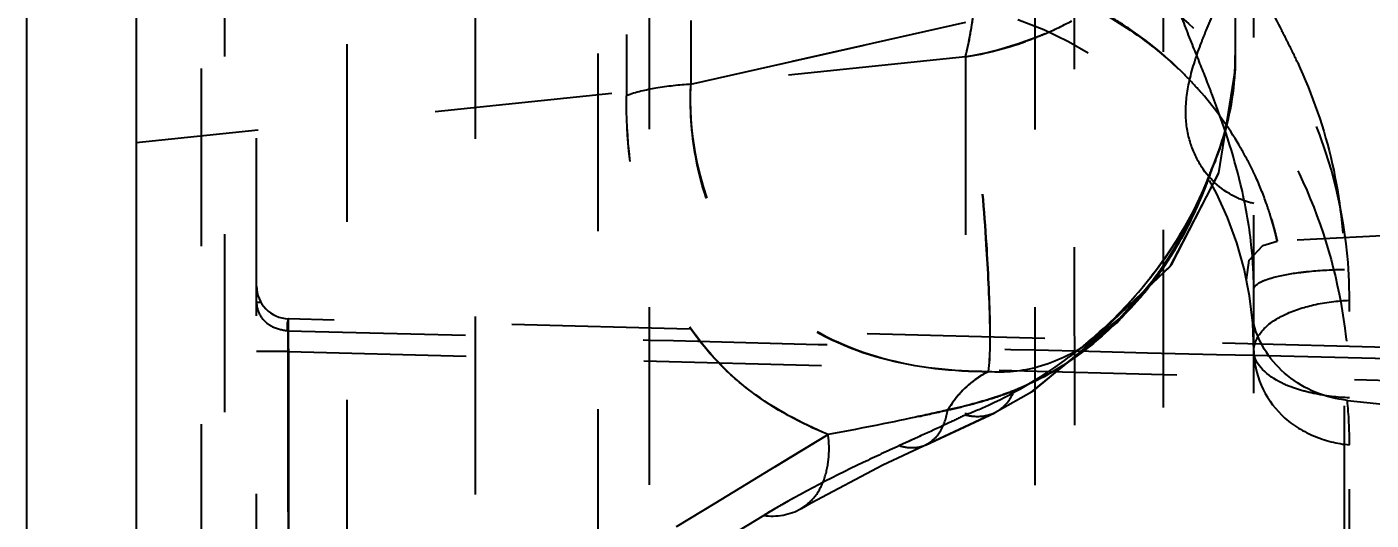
# Model space of a CAD drawing. Header units: millimetres. Extents: x 2141 to 4292, y -4498 to 2648.
# Drawn here: x 3636.41 to 3648.77, y -192.02 to -187.49 of the extents above; entities that cross this region are included whole.
import ezdxf

# ---------------------------------------------------------------- set-up
doc = ezdxf.new("R2010")
doc.units = ezdxf.units.MM
doc.header["$LTSCALE"] = 16.335
doc.header["$PDMODE"] = 3
doc.header["$PDSIZE"] = 0.3125
doc.linetypes.add('HIDDEN', pattern=[0.2, 0.1, -0.1])
doc.layers.get('0').update_dxf_attribs({"linetype": 'CONTINUOUS'})
doc.layers.get('Defpoints').update_dxf_attribs({"linetype": 'CONTINUOUS'})
doc.layers.add('21', color=7, linetype='CONTINUOUS')
doc.styles.get("Standard").update_dxf_attribs({"font": 'txt', "width": 0.8})
doc.dimstyles.get("Standard").update_dxf_attribs({"dimtxt": 0.15625, "dimasz": 0.1875, "dimexe": 0.125, "dimexo": 0.0625, "dimtad": 0, "dimtih": 1, "dimtoh": 1, "dimdsep": 46, "dimtxsty": 'Standard', "dimcen": 0.09, "dimadec": 0, "dimazin": 0, "dimtp": 0.01, "dimtm": 0.01, "dimtfac": 1, "dimtofl": 0, "dimtmove": 0, "dimatfit": 3, "dimfxl": 0, "dimtolj": 1, "dimarcsym": 0})

# ---------------------------------------------------------------- blocks, each defined once
blk = doc.blocks.new('*D31')
at = {"color": 4, "lineweight": -2}
for p, q in [((3636.413, -222.472), (3636.413, -47.587)), ((3644.413, -47.587), (3658.013, -47.587)), ((3706.418, -47.587), (3680.413, -47.587)), ((3714.418, -73.33), (3714.418, -47.587))]:
    blk.add_line(p, q, dxfattribs=at)
at = {"color": 4}
for points in [[(3644.413, -46.254), (3644.413, -48.921), (3636.413, -47.587)], [(3706.418, -46.254), (3706.418, -48.921), (3714.418, -47.587)]]:
    blk.add_solid(points, dxfattribs=at)
at = {"layer": 'Defpoints', "color": 0}
for p in [(3714.418, -47.587), (3714.418, -73.33), (3636.413, -222.472)]:
    blk.add_point(p, dxfattribs=at)
at = {"color": 6, "insert": (3669.213, -47.587), "char_height": 8, "attachment_point": 5}
blk.add_mtext('\\A1;78.01', dxfattribs=at)

msp = doc.modelspace()

# ---------------------------------------------------------------- linework, layer by layer
at = {"layer": '21', "color": 8, "linetype": 'HIDDEN'}
for p, q in [((3641.648, -119.123), (3641.661, -195.088)), ((3642.135, -194.959), (3642.135, -119.623)), ((3638.523, -307.753), (3638.523, -120.925)), ((3640.533, -134.607), (3640.533, -307.753)), ((3639.353, -135.371), (3639.353, -272.822)), ((3646.858, -217.119), (3646.858, -136.775)), ((3647.688, -275.791), (3647.688, -137.764)), ((3647.518, -160.578), (3647.518, -187.889)), ((3645.678, -270.103), (3645.678, -172.257)), ((3638.229, -173.055), (3638.229, -200.844)), ((3646.027, -173.174), (3646.055, -213.964)), ((3642.515, -180.894), (3642.515, -188.013)), ((3638.018, -196.035), (3638.018, -180.995)), ((3641.923, -181.021), (3641.923, -188.118)), ((3645.039, -187.446), (3642.515, -188.013)), ((3642.515, -188.013), (3645.039, -187.446)), ((3645.038, -187.762), (3637.418, -188.551)), ((3645.038, -187.762), (3645.038, -191.049)), ((3656.243, -189.018), (3647.903, -189.455)), ((3648.522, -199.134), (3648.522, -189.715)), ((3646.763, -189.811), (3646.713, -189.876)), ((3648.568, -193.366), (3648.568, -189.997)), ((3638.563, -190.016), (3638.523, -190.016)), ((3652.299, -190.52), (3638.816, -190.167)), ((3646.461, -190.157), (3646.131, -190.418)), ((3638.81, -190.276), (3642.135, -190.362)), ((3638.81, -190.276), (3638.81, -190.436)), ((3638.816, -190.468), (3638.523, -190.468)), ((3638.81, -190.436), (3638.81, -191.061)), ((3638.816, -190.468), (3638.816, -199.907)), ((3638.816, -190.468), (3652.299, -190.821)), ((3645.678, -190.453), (3646.172, -190.465)), ((3646.191, -190.379), (3646.131, -190.418)), ((3646.174, -190.39), (3646.169, -190.394)), ((3646.172, -190.465), (3646.71, -190.478)), ((3646.71, -190.478), (3647.344, -190.494)), ((3647.344, -190.494), (3647.688, -190.502)), ((3647.688, -190.502), (3649.176, -190.536)), ((3648.548, -190.916), (3655.244, -191.641)), ((3644.28, -191.508), (3645.308, -191.028)), ((3645.308, -191.028), (3645.308, -191.028)), ((3643.294, -191.523), (3643.776, -191.231)), ((3644.632, -191.241), (3644.431, -191.332)), ((3644.671, -191.326), (3644.671, -191.325)), ((3638.018, -195.263), (3643.529, -191.91)), ((3643.184, -191.973), (3638.018, -195.115))]:
    msp.add_line(p, q, dxfattribs=at)
at = {"layer": '21', "color": 7, "linetype": 'Continuous'}
msp.add_line((3637.418, -182.629), (3637.418, -205.605), dxfattribs=at)
at = {"layer": '21', "color": 8, "linetype": 'HIDDEN'}
for points in [[(3646.191, -190.379), (3646.932, -189.67), (3647.367, -188.827), (3647.518, -187.889)], [(3646.173, -190.391), (3646.92, -189.686), (3647.364, -188.836)], [(3647.622, -189.81), (3647.646, -189.628), (3647.77, -189.494), (3647.903, -189.455)], [(3645.308, -191.028), (3645.667, -190.826), (3646.474, -190.156), (3646.763, -189.81)], [(3645.639, -190.844), (3646.428, -190.205), (3646.747, -189.832)], [(3646.725, -189.86), (3646.449, -190.169), (3646.169, -190.394)], [(3644.671, -191.326), (3645.169, -191.096), (3645.307, -191.029)], [(3643.53, -191.91), (3643.619, -191.857), (3644.28, -191.508)]]:
    msp.add_lwpolyline(points, dxfattribs=at)
for centre, radius, start, end in [((3644.472, -190.461), 3.216, 0, 71), ((3644.574, -184.748), 3.045, 292.5401, 298.2912), ((3644.165, -190.002), 4.403, 0.0707, 36.0063), ((3641.327, -190.985), 7.471, 26.6739, 27.6198), ((3644.522, -184.621), 3.183, 279.337, 289.5801), ((3644.538, -184.662), 3.138, 289.58, 292.5547), ((3642.723, -190.287), 5.91, 24.7667, 26.6992), ((3644.904, -187.749), 2.614, 352.2078, 359.9921), ((3635.298, -192.675), 12.847, 20.8215, 21.3836), ((3644.658, -190.299), 3.372, 40.8168, 41.695), ((3644.691, -190.27), 3.328, 30.6493, 40.8177), ((3644.859, -187.74), 2.659, 336.7595, 352.1352), ((3644.851, -190.176), 3.142, 26.7295, 30.6732), ((3644.998, -190.102), 2.978, 24.7159, 26.7186), ((3643.467, -187.497), 4.047, 339.754, 341.3938), ((3643.641, -187.508), 3.879, 339.0584, 340.7179), ((3644.049, -187.577), 3.472, 337.8136, 339.5733), ((3644.19, -187.876), 3.229, 324.0737, 328.9079), ((3643.847, -187.64), 3.635, 323.3367, 326.7787), ((3638.824, -189.866), 0.301, 180, 268.5), ((3643.607, -187.331), 3.98, 310.0195, 320.728), ((3643.661, -187.376), 3.91, 320.7421, 322.3015), ((3644.802, -188.383), 2.433, 313.1357, 314.9436), ((3643.583, -187.305), 4.016, 306.8962, 310.0495), ((3643.565, -187.284), 4.043, 294.7334, 306.8871), ((3645.712, -191.498), 0.971, 138.7407, 149.3982), ((3644.234, -187.599), 3.461, 287.7975, 291.261), ((3643.886, -186.379), 4.73, 282.0846, 284.7176), ((3643.611, -187.384), 3.933, 291.2744, 294.7333), ((3644.077, -187.108), 3.976, 284.7221, 287.7938), ((3644.402, -191.323), 4.166, 359.9966, 5.6124), ((3640.641, -172.711), 18.777, 282.206, 283.0347)]:
    msp.add_arc(centre, radius, start, end, dxfattribs=at)
for points, knots in [([(3645.038, -187.761), (3645.074, -187.62), (3645.13, -187.285), (3645.211, -186.45), (3645.239, -185.158), (3645.191, -183.448), (3645.099, -182.241), (3645.039, -181.631)], [0, 0, 0, 0, 0.071132, 0.165195, 0.409546, 0.700948, 1, 1, 1, 1]), ([(3647.518, -185.011), (3647.518, -185.325), (3647.396, -185.984), (3646.857, -186.855), (3646.029, -187.49), (3645.368, -187.707), (3645.038, -187.762)], [0, 0, 0, 0, 0.235055, 0.489309, 0.750005, 1, 1, 1, 1]), ([(3645.755, -186.64), (3646.19, -186.801), (3647.006, -187.281), (3647.914, -188.342), (3648.451, -189.586), (3648.568, -190.466), (3648.568, -190.893)], [0, 0, 0, 0, 0.257639, 0.513566, 0.762816, 1, 1, 1, 1]), ([(3645.602, -187.047), (3645.809, -187.121), (3646.211, -187.292), (3646.751, -187.635), (3647.124, -187.988), (3647.366, -188.284), (3647.512, -188.498), (3647.629, -188.7), (3647.72, -188.886), (3647.786, -189.051), (3647.833, -189.19), (3647.861, -189.288), (3647.879, -189.352), (3647.888, -189.388), (3647.895, -189.416), (3647.898, -189.438), (3647.903, -189.446), (3647.902, -189.456), (3647.903, -189.455)], [0, 0, 0, 0, 0.18968, 0.374484, 0.54887, 0.629376, 0.703839, 0.771376, 0.830935, 0.881904, 0.9241, 0.957193, 0.970232, 0.980919, 0.989249, 0.995212, 0.9988, 1, 1, 1, 1]), ([(3646.57, -187.521), (3646.503, -187.475), (3646.224, -187.298), (3645.921, -187.161), (3645.687, -187.077)], [0, 0, 0, 0, 0.246428, 1, 1, 1, 1]), ([(3647.207, -187.63), (3647.221, -187.593), (3647.282, -187.442), (3647.349, -187.293), (3647.398, -187.181)], [0, 0, 0, 0, 0.245314, 1, 1, 1, 1]), ([(3645.038, -187.761), (3645.046, -187.73), (3645.08, -187.583), (3645.104, -187.434), (3645.12, -187.317)], [0, 0, 0, 0, 0.217263, 1, 1, 1, 1]), ([(3645.251, -190.653), (3645.268, -190.503), (3645.268, -190.112), (3645.234, -189.409), (3645.153, -188.491), (3645.08, -187.812), (3645.039, -187.446)], [0, 0, 0, 0, 0.140617, 0.363774, 0.656092, 1, 1, 1, 1]), ([(3645.251, -190.653), (3645.268, -190.503), (3645.265, -190.112), (3645.23, -189.41), (3645.152, -188.491), (3645.08, -187.813), (3645.039, -187.446)], [0, 0, 0, 0, 0.14047, 0.363528, 0.655968, 1, 1, 1, 1]), ([(3647.175, -188.056), (3647.132, -188.008), (3646.947, -187.811), (3646.739, -187.637), (3646.57, -187.521)], [0, 0, 0, 0, 0.240549, 1, 1, 1, 1]), ([(3647.208, -188.771), (3647.167, -188.704), (3647.092, -188.55), (3647.049, -188.276), (3647.091, -187.959), (3647.163, -187.744), (3647.207, -187.63)], [0, 0, 0, 0, 0.200694, 0.426566, 0.691823, 1, 1, 1, 1]), ([(3647.518, -187.749), (3647.518, -188.015), (3647.462, -188.374), (3647.338, -188.707), (3647.303, -188.789)], [0, 0, 0, 0, 0.748126, 1, 1, 1, 1]), ([(3648.09, -187.811), (3648.227, -188.109), (3648.446, -188.732), (3648.516, -189.389), (3648.522, -189.715)], [0, 0, 0, 0, 0.501362, 1, 1, 1, 1]), ([(3642.515, -188.013), (3642.407, -188.019), (3642.207, -188.041), (3642.01, -188.086), (3641.923, -188.118)], [0, 0, 0, 0, 0.538584, 1, 1, 1, 1]), ([(3642.515, -188.013), (3642.407, -188.019), (3642.207, -188.041), (3642.01, -188.086), (3641.923, -188.118)], [0, 0, 0, 0, 0.538584, 1, 1, 1, 1]), ([(3645.251, -190.653), (3644.922, -190.654), (3644.266, -190.584), (3643.317, -190.161), (3642.633, -189.237), (3642.496, -188.437), (3642.515, -188.013)], [0, 0, 0, 0, 0.229203, 0.456323, 0.70354, 1, 1, 1, 1]), ([(3645.251, -190.653), (3644.923, -190.652), (3644.265, -190.584), (3643.495, -190.228), (3642.996, -189.751), (3642.706, -189.26), (3642.533, -188.667), (3642.504, -188.236), (3642.515, -188.013)], [0, 0, 0, 0, 0.227615, 0.45401, 0.573789, 0.702708, 0.844988, 1, 1, 1, 1]), ([(3643.776, -191.231), (3643.527, -191.127), (3643.021, -190.86), (3642.4, -190.185), (3641.994, -189.234), (3641.922, -188.505), (3641.923, -188.118)], [0, 0, 0, 0, 0.21038, 0.437942, 0.699184, 1, 1, 1, 1]), ([(3643.776, -191.231), (3643.528, -191.124), (3643.157, -190.93), (3642.733, -190.553), (3642.452, -190.191), (3642.219, -189.759), (3641.974, -189.075), (3641.922, -188.505), (3641.923, -188.118)], [0, 0, 0, 0, 0.210009, 0.320524, 0.437834, 0.5638, 0.699416, 1, 1, 1, 1]), ([(3647.303, -188.789), (3647.107, -189.312), (3646.479, -190.252), (3645.534, -190.855), (3645.038, -191.049)], [0, 0, 0, 0, 0.5122, 1, 1, 1, 1]), ([(3647.303, -188.789), (3647.243, -188.964), (3646.991, -189.571), (3646.57, -190.128), (3646.174, -190.39)], [0, 0, 0, 0, 0.28002, 1, 1, 1, 1]), ([(3647.303, -188.789), (3647.269, -188.884), (3647.123, -189.252), (3646.923, -189.598), (3646.747, -189.832)], [0, 0, 0, 0, 0.256834, 1, 1, 1, 1]), ([(3647.688, -189.108), (3647.636, -189.096), (3647.448, -189.031), (3647.285, -188.894), (3647.209, -188.771)], [0, 0, 0, 0, 0.2706, 1, 1, 1, 1]), ([(3647.903, -189.455), (3647.904, -189.455), (3647.901, -189.45), (3647.902, -189.445), (3647.898, -189.431), (3647.893, -189.406), (3647.881, -189.361), (3647.863, -189.294), (3647.838, -189.208), (3647.789, -189.058), (3647.741, -188.94), (3647.703, -188.857)], [0, 0, 0, 0, 0.003973, 0.015889, 0.035727, 0.063468, 0.142597, 0.25318, 0.395116, 0.567622, 1, 1, 1, 1]), ([(3647.264, -188.894), (3647.239, -188.96), (3647.133, -189.215), (3647.001, -189.459), (3646.888, -189.632)], [0, 0, 0, 0, 0.254531, 1, 1, 1, 1]), ([(3647.264, -188.898), (3647.243, -188.956), (3647.155, -189.178), (3647.047, -189.392), (3646.956, -189.544)], [0, 0, 0, 0, 0.256872, 1, 1, 1, 1]), ([(3647.797, -189.809), (3647.817, -189.802), (3647.915, -189.771), (3648.017, -189.753), (3648.098, -189.743)], [0, 0, 0, 0, 0.202374, 1, 1, 1, 1]), ([(3648.098, -189.743), (3648.131, -189.738), (3648.272, -189.722), (3648.413, -189.715), (3648.522, -189.713)], [0, 0, 0, 0, 0.233836, 1, 1, 1, 1]), ([(3646.713, -189.876), (3646.626, -189.987), (3646.284, -190.376), (3645.842, -190.685), (3645.489, -190.824)], [0, 0, 0, 0, 0.270368, 1, 1, 1, 1]), ([(3646.725, -189.86), (3646.684, -189.913), (3646.521, -190.113), (3646.335, -190.295), (3646.186, -190.415)], [0, 0, 0, 0, 0.258852, 1, 1, 1, 1]), ([(3646.805, -189.771), (3646.783, -189.802), (3646.695, -189.919), (3646.598, -190.029), (3646.521, -190.106)], [0, 0, 0, 0, 0.257522, 1, 1, 1, 1]), ([(3647.688, -189.897), (3647.688, -189.879), (3647.725, -189.837), (3647.769, -189.82), (3647.797, -189.809)], [0, 0, 0, 0, 0.365957, 1, 1, 1, 1]), ([(3647.688, -190.461), (3647.688, -190.396), (3647.761, -190.25), (3647.972, -190.117), (3648.25, -190.026), (3648.457, -190.001), (3648.568, -189.997)], [0, 0, 0, 0, 0.182792, 0.418191, 0.686468, 1, 1, 1, 1]), ([(3638.523, -190.016), (3638.523, -190.06), (3638.551, -190.15), (3638.62, -190.213), (3638.661, -190.235)], [0, 0, 0, 0, 0.483511, 1, 1, 1, 1]), ([(3638.81, -190.276), (3638.809, -190.26), (3638.805, -190.234), (3638.808, -190.197), (3638.816, -190.178), (3638.816, -190.167)], [0, 0, 0, 0, 0.438241, 0.70473, 1, 1, 1, 1]), ([(3638.816, -190.167), (3638.814, -190.167), (3638.815, -190.179), (3638.812, -190.192), (3638.813, -190.221), (3638.813, -190.257), (3638.813, -190.303), (3638.814, -190.374), (3638.815, -190.429), (3638.816, -190.468)], [0, 0, 0, 0, 0.019749, 0.076492, 0.168613, 0.292931, 0.444468, 0.617936, 1, 1, 1, 1]), ([(3646.466, -190.159), (3646.444, -190.18), (3646.357, -190.258), (3646.263, -190.33), (3646.191, -190.379)], [0, 0, 0, 0, 0.257137, 1, 1, 1, 1]), ([(3648.548, -190.916), (3648.351, -190.894), (3647.968, -190.744), (3647.734, -190.398), (3647.688, -190.215)], [0, 0, 0, 0, 0.512622, 1, 1, 1, 1]), ([(3646.169, -190.394), (3646.027, -190.487), (3645.732, -190.631), (3645.403, -190.666), (3645.251, -190.653)], [0, 0, 0, 0, 0.526497, 1, 1, 1, 1]), ([(3646.186, -190.415), (3646.131, -190.459), (3645.915, -190.621), (3645.675, -190.752), (3645.489, -190.824)], [0, 0, 0, 0, 0.261669, 1, 1, 1, 1]), ([(3648.568, -190.893), (3648.457, -190.889), (3648.292, -190.869), (3648.082, -190.814), (3647.871, -190.734), (3647.688, -190.59), (3647.688, -190.461)], [0, 0, 0, 0, 0.323317, 0.480526, 0.62393, 1, 1, 1, 1]), ([(3647.688, -190.461), (3647.688, -190.674), (3647.843, -191.018), (3648.226, -191.256), (3648.454, -191.315), (3648.568, -191.324)], [0, 0, 0, 0, 0.479763, 0.743842, 1, 1, 1, 1]), ([(3645.251, -190.653), (3645.214, -190.67), (3645.064, -190.756), (3644.944, -190.89), (3644.876, -191.004)], [0, 0, 0, 0, 0.232578, 1, 1, 1, 1]), ([(3645.251, -190.653), (3645.226, -190.664), (3645.126, -190.717), (3645.039, -190.793), (3644.982, -190.858)], [0, 0, 0, 0, 0.239415, 1, 1, 1, 1]), ([(3645.489, -190.824), (3645.438, -190.844), (3645.238, -190.917), (3645.031, -190.971), (3644.876, -191.004)], [0, 0, 0, 0, 0.257583, 1, 1, 1, 1]), ([(3645.308, -191.028), (3645.328, -191.018), (3645.406, -190.969), (3645.462, -190.888), (3645.489, -190.824)], [0, 0, 0, 0, 0.241036, 1, 1, 1, 1]), ([(3638.81, -191.061), (3638.811, -191.227), (3638.812, -191.975), (3638.814, -192.722), (3638.816, -193.303)], [0, 0, 0, 0, 0.222553, 1, 1, 1, 1]), ([(3644.876, -191.004), (3644.779, -191.027), (3644.413, -191.108), (3644.046, -191.179), (3643.776, -191.231)], [0, 0, 0, 0, 0.267318, 1, 1, 1, 1]), ([(3645.038, -191.049), (3644.989, -191.073), (3644.788, -191.17), (3644.585, -191.262), (3644.431, -191.332)], [0, 0, 0, 0, 0.245746, 1, 1, 1, 1]), ([(3644.671, -191.325), (3644.725, -191.301), (3644.825, -191.202), (3644.864, -191.074), (3644.876, -191.004)], [0, 0, 0, 0, 0.458526, 1, 1, 1, 1]), ([(3645.038, -191.049), (3645.062, -191.055), (3645.152, -191.071), (3645.248, -191.058), (3645.308, -191.028)], [0, 0, 0, 0, 0.267031, 1, 1, 1, 1]), ([(3645.039, -191.049), (3645.062, -191.055), (3645.151, -191.071), (3645.247, -191.058), (3645.307, -191.029)], [0, 0, 0, 0, 0.265044, 1, 1, 1, 1]), ([(3643.529, -191.908), (3643.578, -191.879), (3643.67, -191.799), (3643.752, -191.629), (3643.789, -191.435), (3643.785, -191.299), (3643.776, -191.231)], [0, 0, 0, 0, 0.225722, 0.468146, 0.730179, 1, 1, 1, 1]), ([(3644.431, -191.332), (3644.32, -191.382), (3643.896, -191.58), (3643.479, -191.794), (3643.184, -191.973)], [0, 0, 0, 0, 0.262052, 1, 1, 1, 1]), ([(3644.431, -191.332), (3644.452, -191.338), (3644.531, -191.357), (3644.617, -191.349), (3644.67, -191.325)], [0, 0, 0, 0, 0.270424, 1, 1, 1, 1]), ([(3644.431, -191.332), (3644.452, -191.338), (3644.53, -191.357), (3644.616, -191.349), (3644.67, -191.325)], [0, 0, 0, 0, 0.266248, 1, 1, 1, 1]), ([(3643.469, -191.808), (3643.444, -191.822), (3643.348, -191.875), (3643.254, -191.93), (3643.184, -191.973)], [0, 0, 0, 0, 0.254708, 1, 1, 1, 1])]:
    msp.add_open_spline(points, degree=3, knots=knots, dxfattribs=at)
for points in [[(3647.69, -187.055), (3647.777, -187.21), (3647.864, -187.364), (3647.947, -187.522)], [(3647.141, -187.689), (3647.095, -187.575), (3647.049, -187.46), (3647.005, -187.345)], [(3647.261, -187.99), (3647.221, -187.89), (3647.181, -187.79), (3647.141, -187.689)], [(3647.567, -188.93), (3647.5, -188.65), (3647.408, -188.377), (3647.306, -188.108)], [(3647.264, -188.888), (3647.136, -189.202), (3646.962, -189.499), (3646.755, -189.767)], [(3647.665, -189.487), (3647.645, -189.299), (3647.611, -189.113), (3647.567, -188.93)], [(3647.688, -189.897), (3647.688, -189.76), (3647.68, -189.623), (3647.665, -189.487)], [(3638.661, -190.235), (3638.706, -190.259), (3638.759, -190.269), (3638.81, -190.276)], [(3642.135, -190.362), (3643.316, -190.392), (3644.497, -190.423), (3645.678, -190.453)], [(3643.776, -191.231), (3641.923, -192.354), (3640.07, -193.477), (3638.217, -194.601)], [(3638.017, -194.723), (3639.776, -193.656), (3641.535, -192.589), (3643.294, -191.523)], [(3643.184, -191.973), (3643.299, -191.99), (3643.428, -191.968), (3643.528, -191.909)], [(3643.184, -191.973), (3643.299, -191.99), (3643.428, -191.968), (3643.528, -191.909)]]:
    msp.add_open_spline(points, degree=3, dxfattribs=at)

# ---------------------------------------------------------------- dimensions: what is measured, and where the dimension line sits
dim = msp.add_linear_dim(base=(3714.417536278, -47.587400992), p1=(3636.412536278, -222.4722973), p2=(3714.417536278, -73.330448609), dimstyle='Standard', override={"dimtxt": 8, "dimasz": 8, "dimexe": 0, "dimexo": 0, "dimgap": 0, "dimtih": 0, "dimtoh": 0, "dimzin": 0, "dimcen": 0, "dimclrd": 4, "dimclre": 4, "dimclrt": 6, "dimadec": 2, "dimtp": 0, "dimtm": 0, "dimtzin": 0})
dim.commit()
dim.dimension.update_dxf_attribs({"geometry": '*D31', "text_midpoint": (3669.212567395, -47.587400992), "dimtype": 160})

doc.saveas('drawing.dxf')
